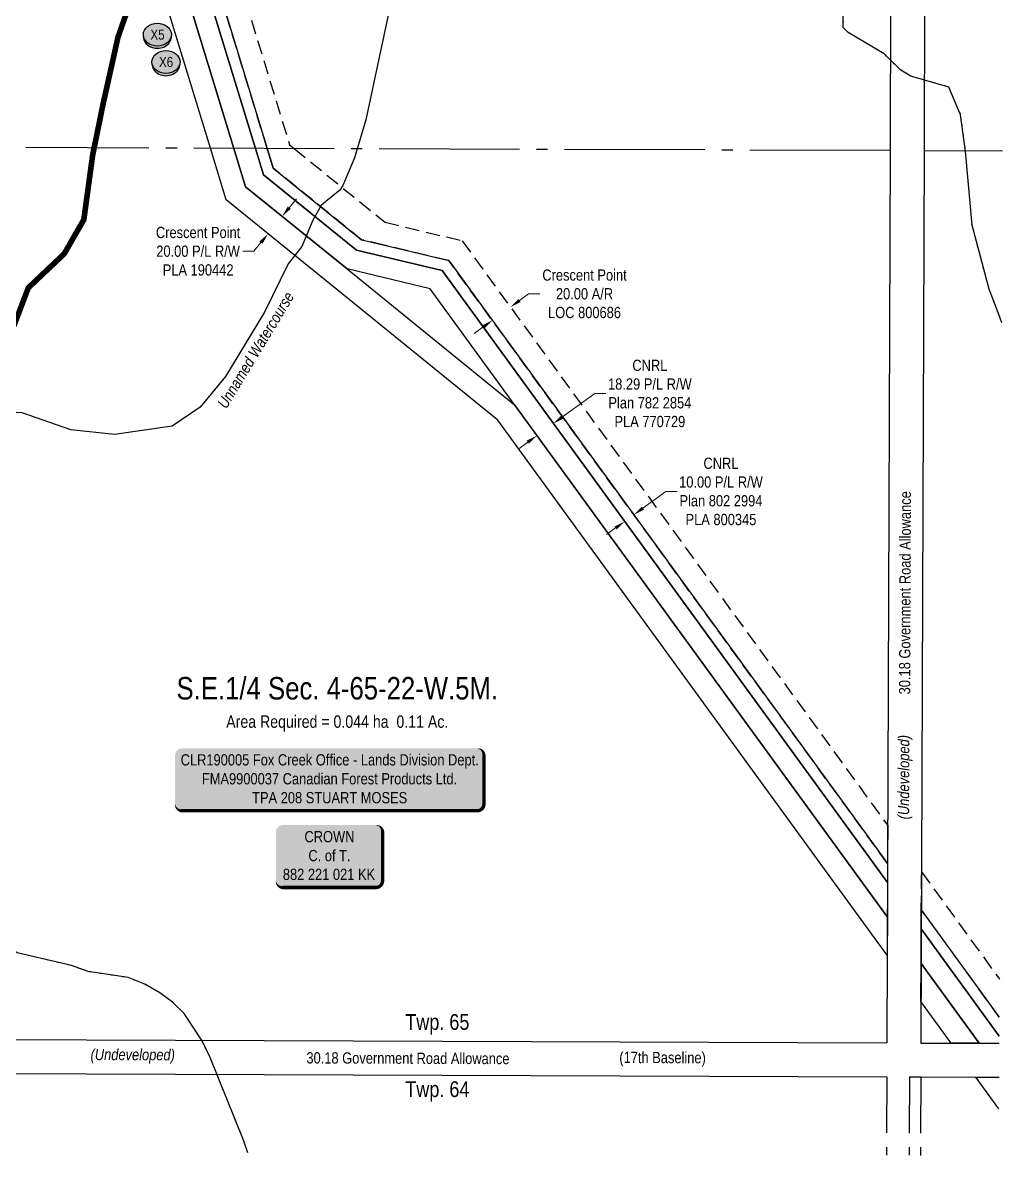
# Model space of a CAD drawing. Extents: x 479493 to 483772, y 6048995 to 6053527.
# Drawn here: x 482897 to 483769, y 6048995 to 6050003 of the extents above; entities that cross this region are included whole.
import ezdxf
from ezdxf.enums import TextEntityAlignment as Align

# ---------------------------------------------------------------- set-up
doc = ezdxf.new("R2010")
doc.units = 0
doc.header["$LTSCALE"] = 5
doc.header["$PDMODE"] = 35
doc.header["$PDSIZE"] = 5
for name, pattern in [('foc-ACCESSROAD', [3.75, 2.5, -1.25]), ('foc-QUARTERLINE', [33, 25, -3, 2, -3]), ('foc-UNSURVEYED', [12.5, 10, -2.5]), ('foc-WHEELTRACKS', [2, 0.4, -1.6])]:
    doc.linetypes.add(name, pattern=pattern)
doc.layers.get('Defpoints').update_dxf_attribs({"color": 9})
for name, color, linetype in [('AS-OWNER', 7, 'Continuous'), ('C-AR', 13, 'foc-ACCESSROAD'), ('C-RW', 13, 'Continuous'), ('C-SYMBOL', 7, 'Continuous'), ('D-TXT', 6, 'Continuous'), ('F-RW', 190, 'Continuous'), ('L-AREAREQUIRED', 7, 'Continuous'), ('L-QSEC', 8, 'foc-QUARTERLINE'), ('L-ROAD-T', 7, 'Continuous'), ('L-SEC', 7, 'Continuous'), ('L-USEC', 7, 'foc-UNSURVEYED'), ('P-CROSSINGS', 250, 'Continuous'), ('P-PROPOSED', 10, 'Continuous'), ('T-WATER', 160, 'Continuous'), ('T-WATER-P3', 160, 'foc-WHEELTRACKS'), ('T-WATER-T', 170, 'Continuous')]:
    doc.layers.add(name, color=color, linetype=linetype)
for name, color, linetype, lineweight in [('C-AR-T', 13, 'Continuous', 9), ('C-RW-T', 13, 'Continuous', 9), ('F-RW-T', 190, 'Continuous', 9), ('T-TEXT', 48, 'Continuous', 18)]:
    doc.layers.add(name, color=color, linetype=linetype, lineweight=lineweight)
doc.styles.add('100L', font='', dxfattribs={"height": 11})
doc.styles.add('175L', font='', dxfattribs={"height": 20})
doc.styles.add('80', font='', dxfattribs={"height": 10})
doc.styles.add('80CG', font='', dxfattribs={"height": 10})
doc.styles.add('80L', font='', dxfattribs={"height": 10})
doc.styles.add('80LS', font='', dxfattribs={"height": 10})
doc.styles.add('Crossing', font='', dxfattribs={"height": 10})
doc.styles.add('foc-LtypeFont', font='', dxfattribs={"height": 7.35})
doc.styles.get('100L').set_extended_font_data('Arial Narrow')
doc.styles.get('175L').set_extended_font_data('Arial Narrow')
doc.styles.get('80').set_extended_font_data('Arial Narrow')
doc.styles.get('80CG').set_extended_font_data('Arial Narrow')
doc.styles.get('80L').set_extended_font_data('Arial Narrow')
doc.styles.get('80LS').set_extended_font_data('Arial Narrow', italic=True)
doc.styles.get('Crossing').set_extended_font_data('Arial Narrow')
doc.styles.get('foc-LtypeFont').set_extended_font_data('Arial Narrow')
doc.linetypes.add('foc-TOPO-flowdirection-NOLINE', pattern='A,0,[">",foc-LtypeFont,S=0.3,R=0,X=0,Y=-0.945],-20,[">",foc-LtypeFont,S=0.3,R=0,X=0,Y=-0.945],0', length=20)
doc.dimstyles.new('Compass 5 000', dxfattribs={"dimscale": 5, "dimtxt": 9, "dimasz": 2, "dimexe": 0.2, "dimexo": 0.0625, "dimgap": 0.5, "dimtad": 0, "dimtih": 1, "dimtoh": 1, "dimzin": 0, "dimdsep": 46, "dimtxsty": '80CG', "dimcen": 0.1, "dimse1": 1, "dimse2": 1, "dimclrd": 256, "dimclrt": 256, "dimaunit": 1, "dimadec": 4, "dimazin": 0, "dimtfac": 0.06, "dimtofl": 0, "dimtmove": 0, "dimatfit": 1, "dimfxl": 0.2, "dimtolj": 1, "dimtzin": 0, "dimlwd": -1, "dimarcsym": 0})

# ---------------------------------------------------------------- blocks, each defined once
blk = doc.blocks.new('*D30')
at = {"layer": 'C-RW-T', "transparency": 16777216}
for p, q in [((483134.1, 6049838.7), (483140.4, 6049846.5)), ((483108.9, 6049807.6), (483102.6, 6049799.9)), ((483102.6, 6049799.9), (483092.6, 6049799.9))]:
    blk.add_line(p, q, dxfattribs=at)
for points in [[(483132.8, 6049839.8), (483135.4, 6049837.7), (483127.8, 6049831)], [(483107.6, 6049808.7), (483110.2, 6049806.6), (483115.2, 6049815.4)]]:
    blk.add_solid(points, dxfattribs=at)
at = {"layer": 'Defpoints', "color": 0, "transparency": 16777216}
for p in [(483127.7, 6049831), (483115.2, 6049815.5), (483115.2, 6049815.4)]:
    blk.add_point(p, dxfattribs=at)
at = {"layer": 'C-RW-T', "transparency": 16777216, "insert": (483052.9, 6049799.9), "char_height": 10, "attachment_point": 5, "style": '80CG'}
blk.add_mtext('\\A1;Crescent Point\\P20.00 P/L R/W\\PPLA 190442', dxfattribs=at)
blk = doc.blocks.new('*D32')
at = {"layer": 'C-AR-T', "transparency": 16777216}
for p, q in [((483339.1, 6049756.1), (483347.2, 6049762)), ((483347.2, 6049762), (483357.2, 6049762)), ((483306.8, 6049732.5), (483298.7, 6049726.6))]:
    blk.add_line(p, q, dxfattribs=at)
for points in [[(483338.1, 6049757.4), (483340.1, 6049754.7), (483331, 6049750.2)], [(483305.8, 6049733.9), (483307.8, 6049731.2), (483314.9, 6049738.4)]]:
    blk.add_solid(points, dxfattribs=at)
at = {"layer": 'Defpoints', "color": 0, "transparency": 16777216}
for p in [(483330.8, 6049750.6), (483331, 6049750.2), (483314.6, 6049738.8)]:
    blk.add_point(p, dxfattribs=at)
at = {"layer": 'C-AR-T', "transparency": 16777216, "insert": (483397, 6049762), "char_height": 10, "attachment_point": 5, "style": '80CG'}
blk.add_mtext('\\A1;Crescent Point\\P20.00 A/R\\PLOC 800686', dxfattribs=at)
blk = doc.blocks.new('*U37')
h = blk.add_hatch(color=255)
edge = h.paths.add_edge_path()
edge.add_line((-131.5, -28.5), (131.5, -28.5))
edge.add_arc((131.5, -22.5), 6, 270, 360)
edge.add_line((137.5, -22.5), (137.5, 21))
edge.add_arc((131.5, 21), 6, 0, 90)
edge.add_line((131.5, 27), (-131.5, 27))
edge.add_arc((-131.5, 21), 6, 90, 180)
edge.add_line((-137.5, 21), (-137.5, -22.5))
edge.add_arc((-131.5, -22.5), 6, 180, 270)
at = {"color": 44, "flags": 128}
blk.add_lwpolyline([(-131.5, -28.5, 3, 3, 0), (131.5, -28.5, 3, 3, 0.414214), (137.5, -22.5, 3, 3, 0), (137.5, 21, 3, 0, 0.414214), (131.5, 27, 0, 0, 0), (-131.5, 27, 0, 0, 0.414214), (-137.5, 21, 0, 0, 0), (-137.5, -22.5, 0, 3, 0.414214)], format="xyseb", close=True, dxfattribs=at)
at = {"color": 44, "style": '80'}
blk.add_attdef('ENTER_TEXT_001', (-36, -5), '', height=10, dxfattribs=at)
blk = doc.blocks.new('*D49')
at = {"layer": 'Defpoints', "color": 0, "transparency": 16777216}
for p in [(483061.3, 6050030.8), (483049.7, 6050006.3), (483067.2, 6050011.7)]:
    blk.add_point(p, dxfattribs=at)
at = {"layer": 'F-RW-T', "transparency": 16777216}
for p, q in [((483070.9, 6050033.7), (483096.1, 6050041.4)), ((483096.1, 6050041.4), (483106.1, 6050041.4)), ((483034.3, 6050022.5), (483024.7, 6050019.6))]:
    blk.add_line(p, q, dxfattribs=at)
for points in [[(483070.4, 6050035.3), (483071.4, 6050032.1), (483061.3, 6050030.8)], [(483033.8, 6050024.1), (483034.8, 6050020.9), (483043.8, 6050025.4)]]:
    blk.add_solid(points, dxfattribs=at)
at = {"layer": 'F-RW-T', "transparency": 16777216, "insert": (483145.2, 6050041.4), "char_height": 10, "attachment_point": 5, "style": '80CG'}
blk.add_mtext('\\A1;CNRL\\P18.29 P/L R/W\\PPlan 782 2854\\PPLA 770729', dxfattribs=at)
blk = doc.blocks.new('*D50')
at = {"layer": 'Defpoints', "color": 0, "transparency": 16777216}
for p in [(483369.4, 6049646.6), (483377, 6049636.1), (483362.2, 6049625.3)]:
    blk.add_point(p, dxfattribs=at)
at = {"layer": 'F-RW-T', "transparency": 16777216}
for p, q in [((483377.5, 6049652.5), (483406.1, 6049673.3)), ((483406.1, 6049673.3), (483416.1, 6049673.3)), ((483346.5, 6049629.9), (483338.4, 6049624))]:
    blk.add_line(p, q, dxfattribs=at)
for points in [[(483376.5, 6049653.8), (483378.4, 6049651.1), (483369.4, 6049646.6)], [(483345.5, 6049631.3), (483347.5, 6049628.6), (483354.6, 6049635.8)]]:
    blk.add_solid(points, dxfattribs=at)
at = {"layer": 'F-RW-T', "transparency": 16777216, "insert": (483455.2, 6049673.3), "char_height": 10, "attachment_point": 5, "style": '80CG'}
blk.add_mtext('\\A1;CNRL\\P18.29 P/L R/W\\PPlan 782 2854\\PPLA 770729', dxfattribs=at)
blk = doc.blocks.new('*D54')
at = {"layer": 'Defpoints', "color": 0, "transparency": 16777216}
for p in [(483429.7, 6049563.8), (483437.7, 6049569.7), (483440.9, 6049565.3)]:
    blk.add_point(p, dxfattribs=at)
at = {"layer": 'F-RW-T', "transparency": 16777216}
for p, q in [((483449, 6049571.2), (483469.5, 6049586.1)), ((483469.5, 6049586.1), (483479.5, 6049586.1)), ((483424.7, 6049553.6), (483416.6, 6049547.7))]:
    blk.add_line(p, q, dxfattribs=at)
for points in [[(483448, 6049572.6), (483450, 6049569.9), (483440.9, 6049565.3)], [(483423.8, 6049554.9), (483425.7, 6049552.2), (483432.8, 6049559.4)]]:
    blk.add_solid(points, dxfattribs=at)
at = {"layer": 'F-RW-T', "transparency": 16777216, "insert": (483518.5, 6049586.1), "char_height": 10, "attachment_point": 5, "style": '80CG'}
blk.add_mtext('\\A1;CNRL\\P10.00 P/L R/W\\PPlan 802 2994\\PPLA 800345', dxfattribs=at)
blk = doc.blocks.new('xing2')
h = blk.add_hatch(color=50)
h.dxf.hatch_style = 1
edge = h.paths.add_edge_path()
edge.add_ellipse((0, 0), major_axis=(-12.5, 0), ratio=0.816297, start_angle=0, end_angle=360)
h = blk.add_hatch(color=250)
h.dxf.hatch_style = 1
edge = h.paths.add_edge_path()
edge.add_ellipse((0, -2), major_axis=(-12.5, 0), ratio=0.816297, start_angle=0, end_angle=180)
edge.add_line((12.5, -2), (12.5, 0))
edge.add_ellipse((0, 0), major_axis=(-12.5, 0), ratio=0.816297, start_angle=0, end_angle=180, ccw=False)
edge.add_line((-12.5, 0), (-12.5, -2))
at = {"color": 250}
blk.add_ellipse((0, 0), major_axis=(-12.5, 0), ratio=0.816297, dxfattribs=at)
blk.add_ellipse((0, -2), major_axis=(-12.5, 0), ratio=0.816297, start_param=0, end_param=3.141593, dxfattribs=at)
at = {"color": 250, "style": 'Crossing'}
blk.add_attdef('CROSSING', text='', height=9, dxfattribs=at).set_placement((0.1, 0), align=Align.MIDDLE_CENTER)
at = {"color": 250, "style": 'Crossing', "flags": 1}
for tag, p in [('OWNER', (0.1, -12.5)), ('DESCRIPTION', (0.1, -25.8)), ('LOCATION', (0.1, -39.3)), ('DWG_REF', (0.1, -52.8))]:
    blk.add_attdef(tag, text='', height=9, dxfattribs=at).set_placement(p, align=Align.MIDDLE_CENTER)
blk = doc.blocks.new('*U25')
h = blk.add_hatch(color=255)
edge = h.paths.add_edge_path()
edge.add_line((-41.5, -28.5), (41.5, -28.5))
edge.add_arc((41.5, -22.5), 6, 270, 360)
edge.add_line((47.5, -22.5), (47.5, 21))
edge.add_arc((41.5, 21), 6, 0, 90)
edge.add_line((41.5, 27), (-41.5, 27))
edge.add_arc((-41.5, 21), 6, 90, 180)
edge.add_line((-47.5, 21), (-47.5, -22.5))
edge.add_arc((-41.5, -22.5), 6, 180, 270)
at = {"color": 14, "flags": 128}
blk.add_lwpolyline([(-41.5, -28.5, 3, 3, 0), (41.5, -28.5, 3, 3, 0.414214), (47.5, -22.5, 3, 3, 0), (47.5, 21, 3, 0, 0.414214), (41.5, 27, 0, 0, 0), (-41.5, 27, 0, 0, 0.414214), (-47.5, 21, 0, 0, 0), (-47.5, -22.5, 0, 3, 0.414214)], format="xyseb", close=True, dxfattribs=at)
at = {"color": 14, "style": '80'}
blk.add_attdef('ENTER_TEXT_001', (-26.8, -4.9), '', height=10, dxfattribs=at)

msp = doc.modelspace()

# ---------------------------------------------------------------- linework, layer by layer
at = {"layer": 'C-AR'}
for points in [[(483056.551, 6050148.938), (483134.298, 6049894.677), (483138.443, 6049891.312), (483219.477, 6049825.678), (483288.001, 6049809.293), (483667.007, 6049288.777), (483666.887, 6049254.959), (483276.174, 6049791.554), (483218.739, 6049805.33), (483198.426, 6049810.145), (483119.736, 6049873.895), (483117.282, 6049881.919), (483114.382, 6049891.397), (483036.214, 6050147.039)], [(483766.351, 6049118.298), (483696.9, 6049213.735), (483697.02, 6049247.557), (483766.471, 6049152.124)]]:
    msp.add_lwpolyline(points, dxfattribs=at)
at = {"layer": 'C-RW'}
for points in [[(483011.672, 6050130.61), (483084.784, 6049891.502), (483095.225, 6049857.365), (483185.612, 6049784.135), (483334.62, 6049663.239), (483666.718, 6049207.157), (483666.598, 6049173.326), (483650.546, 6049195.385), (483319.879, 6049649.466), (483176.547, 6049765.736), (483077.884, 6049845.67), (483063.845, 6049891.576), (482995.936, 6050113.668)], [(483766.062, 6049036.651), (483745.564, 6049064.815), (483766.161, 6049064.739)]]:
    msp.add_lwpolyline(points, dxfattribs=at)
msp.add_lwpolyline([(483748.361, 6049094.964), (483723.551, 6049095.057), (483696.611, 6049132.082), (483696.731, 6049165.914), (483748.361, 6049094.964)], close=True, dxfattribs=at)
at = {"layer": 'F-RW'}
for points in [[(483666.887, 6049254.959), (483666.827, 6049238.06), (483270.263, 6049782.69), (483193.896, 6049800.951), (483111.072, 6049868.052), (483103.921, 6049891.435), (483026.053, 6050146.092), (483087.122, 6050695.752), (483098.223, 6050795.678)], [(483108.275, 6050795.643), (483097.173, 6050695.717), (483036.214, 6050147.039), (483114.381, 6049891.397), (483117.282, 6049881.918), (483119.736, 6049873.895), (483198.426, 6049810.145), (483218.743, 6049805.381), (483276.174, 6049791.554), (483666.887, 6049254.96)], [(482766.169, 6050205.033), (482866.034, 6050182.384), (482980.217, 6050156.487), (483000.4, 6050151.907), (483026.053, 6050146.092), (483103.921, 6049891.435), (483111.072, 6049868.052), (483193.896, 6049800.951), (483270.263, 6049782.69), (483666.827, 6049238.06), (483666.718, 6049207.157), (483259.455, 6049766.478), (483185.612, 6049784.135), (483095.225, 6049857.365), (483084.784, 6049891.502), (483011.672, 6050130.61), (482991.516, 6050135.181), (482971.322, 6050139.76), (482865.964, 6050163.655), (482766.098, 6050186.305)], [(483766.291, 6049101.393), (483696.856, 6049196.808), (483696.916, 6049213.713), (483766.351, 6049118.298)], [(483766.268, 6049094.898), (483748.361, 6049094.964), (483696.747, 6049165.892), (483696.856, 6049196.808), (483766.291, 6049101.393)]]:
    msp.add_lwpolyline(points, dxfattribs=at)
at = {"layer": 'L-QSEC', "flags": 128}
for points in [[(483669.139, 6049889.466), (482899.605, 6049892.166)], [(483769.087, 6049889.122), (483699.314, 6049889.359)]]:
    msp.add_lwpolyline(points, dxfattribs=at)
at = {"layer": 'L-SEC'}
for p, q in [((483671.993, 6050693.716), (483669.139, 6049889.466)), ((483702.168, 6050693.609), (483699.314, 6049889.359)), ((483669.139, 6049889.466), (483666.321, 6049095.269)), ((483699.314, 6049889.359), (483696.496, 6049095.162)), ((482861.972, 6049098.226), (483666.324, 6049095.274)), ((482861.861, 6049068.062), (483666.214, 6049065.11))]:
    msp.add_line(p, q, dxfattribs=at)
at = {"layer": 'L-SEC', "flags": 128}
for points in [[(483696.485, 6049095.173), (483766.268, 6049094.918)], [(483686.33, 6049065.035), (483696.373, 6049064.998), (483766.161, 6049064.743)]]:
    msp.add_lwpolyline(points, dxfattribs=at)
at = {"layer": 'L-USEC', "flags": 128}
for points in [[(483666.214, 6049065.11), (483665.965, 6048995.316)], [(483686.33, 6049065.038), (483686.082, 6048995.242)], [(483696.389, 6049065.003), (483696.14, 6048995.205)]]:
    msp.add_lwpolyline(points, dxfattribs=at)
at = {"layer": 'P-PROPOSED', "const_width": 5}
msp.add_lwpolyline([(482104.248, 6049701.958), (482152.792, 6049706.608), (482195.796, 6049712.665), (482229.746, 6049708.382), (482272.663, 6049692.306), (482321.822, 6049676.898), (482364.132, 6049682.958), (482584.187, 6049581.126), (482741.785, 6049460.172), (482760.689, 6049509.21), (482774.759, 6049563.107), (482781.833, 6049600.431), (482804.79, 6049621.786), (482889.095, 6049734.208), (482901.697, 6049767.359), (482933.699, 6049797.671), (482951.143, 6049828.038), (482958.984, 6049885.414), (482968.164, 6049930.335), (482981.559, 6049990.455), (482994.872, 6050028.443), (483018.532, 6050053.253), (483055.473, 6050084.055)], dxfattribs=at)
at = {"layer": 'T-WATER', "flags": 128}
for points in [[(483238.176, 6050134.032), (483232.889, 6050096.976), (483235.975, 6050068.675), (483233.801, 6050055.048), (483223.902, 6050018.335), (483202.377, 6049916.774), (483192.252, 6049882.963), (483181.88, 6049858.505), (483179.057, 6049854.157), (483166.5, 6049844.164)], [(483166.5, 6049844.164), (483162.377, 6049840.529), (483155.073, 6049827.486), (483145.225, 6049804.228), (483133.244, 6049788.72), (483111.959, 6049745.827), (483077.371, 6049688.527), (483054.839, 6049661.14), (483029.841, 6049644.238), (482978.419, 6049636.889), (482939.505, 6049640.987), (482896.129, 6049656.075), (482857.709, 6049658.174), (482740.087, 6049714.385), (482692.256, 6049742.961), (482655.855, 6049753.539), (482623.928, 6049758.118), (482588.116, 6049766.108)]]:
    msp.add_lwpolyline(points, dxfattribs=at)
at = {"layer": 'T-WATER-P3', "linetype": 'foc-TOPO-flowdirection-NOLINE', "flags": 128}
for points in [[(483238.176, 6050134.032), (483232.889, 6050096.976), (483235.975, 6050068.675), (483233.801, 6050055.048), (483223.902, 6050018.335), (483202.377, 6049916.774), (483192.252, 6049882.963), (483181.88, 6049858.505)], [(483768.544, 6049736.188), (483767.174, 6049740.282), (483764.119, 6049748.266), (483757.241, 6049766.244), (483742.132, 6049823.098), (483736.351, 6049888.957), (483731.96, 6049921.394), (483721.431, 6049946.094), (483687.569, 6049955.604), (483678.725, 6049961.137), (483663.983, 6049975.528), (483631.752, 6049994.64), (483627.448, 6049998.964), (483627.624, 6050023.694), (483623.565, 6050038.889), (483620.519, 6050042.725), (483606.539, 6050047.1), (483598.023, 6050046.542), (483575.467, 6050039.493), (483537.927, 6050036.098), (483529.124, 6050037.906), (483515.264, 6050056.701), (483502.896, 6050065.088), (483477.496, 6050077.494), (483462.555, 6050078.436), (483436.616, 6050073.674), (483420.899, 6050072.457), (483412.594, 6050074.672), (483398.672, 6050092.764), (483376.354, 6050096.464), (483336.706, 6050115.494), (483321.807, 6050115.644), (483286.716, 6050111.374)], [(483181.88, 6049858.505), (483179.057, 6049854.157), (483166.5, 6049844.164)], [(483166.5, 6049844.164), (483162.377, 6049840.529), (483155.073, 6049827.486), (483145.225, 6049804.228), (483133.244, 6049788.72), (483111.959, 6049745.827), (483077.371, 6049688.527), (483054.839, 6049661.14), (483029.841, 6049644.238), (482978.419, 6049636.889), (482939.505, 6049640.987), (482896.129, 6049656.075), (482857.709, 6049658.174), (482740.087, 6049714.385), (482692.256, 6049742.961), (482655.855, 6049753.539), (482623.928, 6049758.118), (482588.116, 6049766.108)], [(483097.258, 6048997.402), (483093.417, 6049008.714), (483063.506, 6049082.421), (483056.466, 6049097.156), (483040.57, 6049121.404), (483030.155, 6049131.644), (483018.773, 6049139.905), (483005.348, 6049147.511), (482990.476, 6049153.502), (482954.888, 6049158.712), (482940.072, 6049164.044), (482891.836, 6049175.54), (482879.373, 6049183.864), (482869.198, 6049194.225), (482857.638, 6049203.026), (482808.332, 6049276.432), (482789.424, 6049297.206), (482755.277, 6049322.648), (482691.509, 6049378.626), (482681.932, 6049388.686), (482664.473, 6049412.098), (482654.477, 6049421.913), (482643.698, 6049431.196), (482631.174, 6049439.039), (482610.096, 6049457.419), (482585.283, 6049471.665), (482557.044, 6049504.058), (482545.208, 6049508.944)]]:
    msp.add_lwpolyline(points, dxfattribs=at)
at = {"layer": 'T-WATER-P3', "flags": 128}
for points in [[(483768.544, 6049736.188), (483767.174, 6049740.282), (483764.119, 6049748.266), (483757.241, 6049766.244), (483742.132, 6049823.098), (483736.351, 6049888.957), (483731.96, 6049921.394), (483721.431, 6049946.094), (483687.569, 6049955.604), (483678.725, 6049961.137), (483663.983, 6049975.528), (483631.752, 6049994.64), (483627.448, 6049998.964), (483627.624, 6050023.694), (483623.565, 6050038.889), (483620.519, 6050042.725), (483606.539, 6050047.1), (483598.023, 6050046.542), (483575.467, 6050039.493), (483537.927, 6050036.098), (483529.124, 6050037.906), (483515.264, 6050056.701), (483502.896, 6050065.088), (483477.496, 6050077.494), (483462.555, 6050078.436), (483436.616, 6050073.674), (483420.899, 6050072.457), (483412.594, 6050074.672), (483398.672, 6050092.764), (483376.354, 6050096.464), (483336.706, 6050115.494), (483321.807, 6050115.644), (483286.716, 6050111.374)], [(483097.258, 6048997.402), (483093.417, 6049008.714), (483063.506, 6049082.421), (483056.466, 6049097.156), (483040.57, 6049121.404), (483030.155, 6049131.644), (483018.773, 6049139.905), (483005.348, 6049147.511), (482990.476, 6049153.502), (482954.888, 6049158.712), (482940.072, 6049164.044), (482891.836, 6049175.54), (482879.373, 6049183.864), (482869.198, 6049194.225), (482857.638, 6049203.026), (482808.332, 6049276.432), (482789.424, 6049297.206), (482755.277, 6049322.648), (482691.509, 6049378.626), (482681.932, 6049388.686), (482664.473, 6049412.098), (482654.477, 6049421.913), (482643.698, 6049431.196), (482631.174, 6049439.039), (482610.096, 6049457.419), (482585.283, 6049471.665), (482557.044, 6049504.058), (482545.208, 6049508.944)]]:
    msp.add_lwpolyline(points, dxfattribs=at)

# ---------------------------------------------------------------- block references
at = {"layer": 'AS-OWNER'}
ref = msp.add_blockref('*U25', (483169.672, 6049262.095), dxfattribs=at)
ref.add_attrib('ENTER_TEXT_001', 'CROWN', (483147.612, 6049273.868), dxfattribs={"layer": '0', "color": 14, "height": 10, "style": '80'})
ref.add_attrib('ENTER_TEXT_002', 'C. of T.', (483151.108, 6049257.023), dxfattribs={"layer": '0', "color": 14, "height": 10, "style": '80'})
ref.add_attrib('ENTER_TEXT_003', '882 221 021 KK', (483128.363, 6049240.316), dxfattribs={"layer": '0', "color": 14, "height": 10, "style": '80'})
at = {"layer": 'C-SYMBOL'}
ref = msp.add_blockref('*U37', (483169.92, 6049330.41), dxfattribs=at)
ref.add_attrib('ENTER_TEXT_001', 'CLR190005 Fox Creek Office - Lands Division Dept.', (483037.375, 6049342.251), dxfattribs={"layer": '0', "color": 44, "height": 10, "style": '80'})
ref.add_attrib('ENTER_TEXT_002', 'FMA9900037 Canadian Forest Products Ltd.', (483056.253, 6049325.407), dxfattribs={"layer": '0', "color": 44, "height": 10, "style": '80'})
ref.add_attrib('ENTER_TEXT_003', 'TPA 208 STUART MOSES', (483101.004, 6049308.563), dxfattribs={"layer": '0', "color": 44, "height": 10, "style": '80'})
at = {"layer": 'P-CROSSINGS', "xscale": 0.9996571800000014, "yscale": 0.9996571800000014, "zscale": 0.9996571800000014}
for p, values in [((483016.629, 6049992.753), {'CROSSING': 'X5'}), ((483024.287, 6049968.351), {'CROSSING': 'X6'})]:
    msp.add_blockref('xing2', p, dxfattribs=at).add_auto_attribs(values)

# ---------------------------------------------------------------- texts
at = {"layer": 'C-SYMBOL', "color": 3, "style": '175L'}
msp.add_text('S.E.1/4 Sec. 4-65-22-W.5M.', height=19.9898, dxfattribs=at).set_placement((483176.847, 6049394.944), align=Align.BOTTOM_CENTER)
at = {"layer": 'D-TXT', "color": 3, "char_height": 14, "attachment_point": 1, "style": '80L'}
for s, insert in [('Twp. 65', (483237.431, 6049120.909)), ('Twp. 64', (483237.431, 6049061.084))]:
    msp.add_mtext_dynamic_manual_height_columns(s, width=101.3954, gutter_width=47.5, heights=[0], dxfattribs=dict(at, insert=insert))
at = {"layer": 'L-AREAREQUIRED', "color": 5, "style": '100L'}
msp.add_text('Area Required = 0.044 ha  0.11 Ac.', height=10.99439, dxfattribs=at).set_placement((483176.847, 6049372.455), align=Align.BOTTOM_CENTER)
at = {"layer": 'L-ROAD-T', "style": '80L'}
for s, rotation, p in [('30.18 Government Road Allowance', 89.796683, (483682.362, 6049495.916)), ('30.18 Government Road Allowance', 359.78713, (483239.78, 6049081.671)), ('(17th Baseline)', 359.78713, (483466.529, 6049082.248))]:
    msp.add_text(s, height=10, rotation=rotation, dxfattribs=at).set_placement(p, align=Align.MIDDLE_CENTER)
at = {"layer": 'T-TEXT', "style": '80LS'}
for rotation, p in [(89.796683, (483681.172, 6049331.798)), (359.78713, (482994.695, 6049084.884))]:
    msp.add_text('(Undeveloped)', height=10, rotation=rotation, dxfattribs=at).set_placement(p, align=Align.MIDDLE_CENTER)
at = {"layer": 'T-WATER-T', "insert": (483069.497, 6049664.193), "char_height": 10, "attachment_point": 1, "rotation": 58.883055, "style": '100L'}
msp.add_mtext_dynamic_manual_height_columns('{\\fArial Narrow|b0|i1|c0|p34;Unnamed Watercourse}', width=117.60341, gutter_width=55, heights=[0], dxfattribs=at)

# ---------------------------------------------------------------- dimensions: what is measured, and where the dimension line sits
at = {"layer": 'C-AR-T'}
dim = msp.add_aligned_dim(p1=(483314.59, 6049738.795), p2=(483330.76, 6049750.569), distance=-0.463, text='Crescent Point\\P20.00 A/R\\PLOC 800686', dimstyle='Compass 5 000', dxfattribs=at)
dim.commit()
dim.dimension.update_dxf_attribs({"geometry": '*D32', "text_midpoint": (483396.962, 6049761.967)})
at = {"layer": 'C-RW-T'}
dim = msp.add_aligned_dim(p1=(483127.744, 6049831.019), p2=(483115.152, 6049815.477), distance=0.097, text='Crescent Point\\P20.00 P/L R/W\\PPLA 190442', dimstyle='Compass 5 000', dxfattribs=at)
dim.commit()
dim.dimension.update_dxf_attribs({"geometry": '*D30', "text_midpoint": (483052.876, 6049799.875)})
at = {"layer": 'F-RW-T', "color": 2}
for base, p1, p2, angle, text, picture, middle in [((483061.311, 6050030.786), (483049.678, 6050006.313), (483067.159, 6050011.659), 17.002243, 'CNRL\\P18.29 P/L R/W\\PPlan 782 2854\\PPLA 770729', '*D49', (483145.236, 6050041.438)), ((483369.367, 6049646.583), (483362.247, 6049625.297), (483377.029, 6049636.061), 36.059659, 'CNRL\\P18.29 P/L R/W\\PPlan 782 2854\\PPLA 770729', '*D50', (483455.17, 6049673.318)), ((483440.896, 6049565.329), (483429.657, 6049563.783), (483437.738, 6049569.667), 36.059671, 'CNRL\\P10.00 P/L R/W\\PPlan 802 2994\\PPLA 800345', '*D54', (483518.547, 6049586.128))]:
    dim = msp.add_linear_dim(base=base, p1=p1, p2=p2, angle=angle, text=text, dimstyle='Compass 5 000', dxfattribs=at)
    dim.commit()
    dim.dimension.update_dxf_attribs({"geometry": picture, "text_midpoint": middle, "dimtype": 161})

doc.saveas('drawing.dxf')
